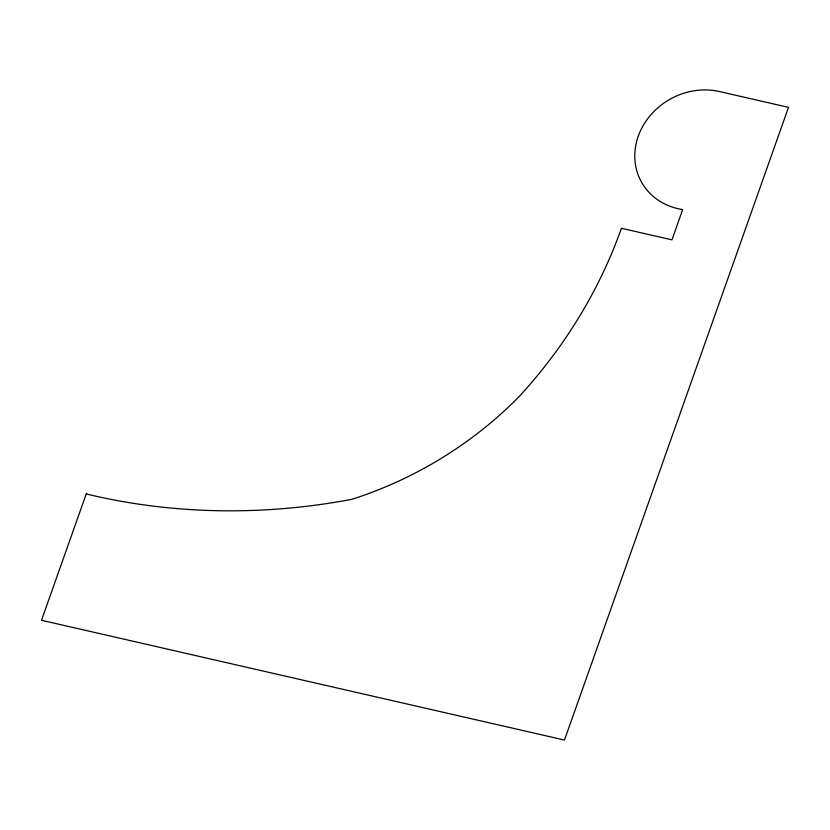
<?xml version="1.0" encoding="UTF-8"?>
<svg xmlns="http://www.w3.org/2000/svg" width="830" height="830" viewBox="0 0 830 830"><rect width="100%" height="100%" fill="white"/><g stroke="black" fill="none" stroke-linecap="round" stroke-linejoin="round"><path stroke-width="1.25" d="M86.227 493.964L41.5 620.28L564.483 740.059L788.5 107.361L720.357 91.746A65.58 58.432 -29 0 0 637.616 138.081A65.58 58.432 -29 0 0 682.685 209.575L671.968 239.849L621.421 228.271A482.106 429.556 -29 0 1 518.843 396.896A368.447 328.286 -29 0 1 351.847 499.328A621.836 554.067 -29 0 1 86.227 493.964"/></g></svg>
